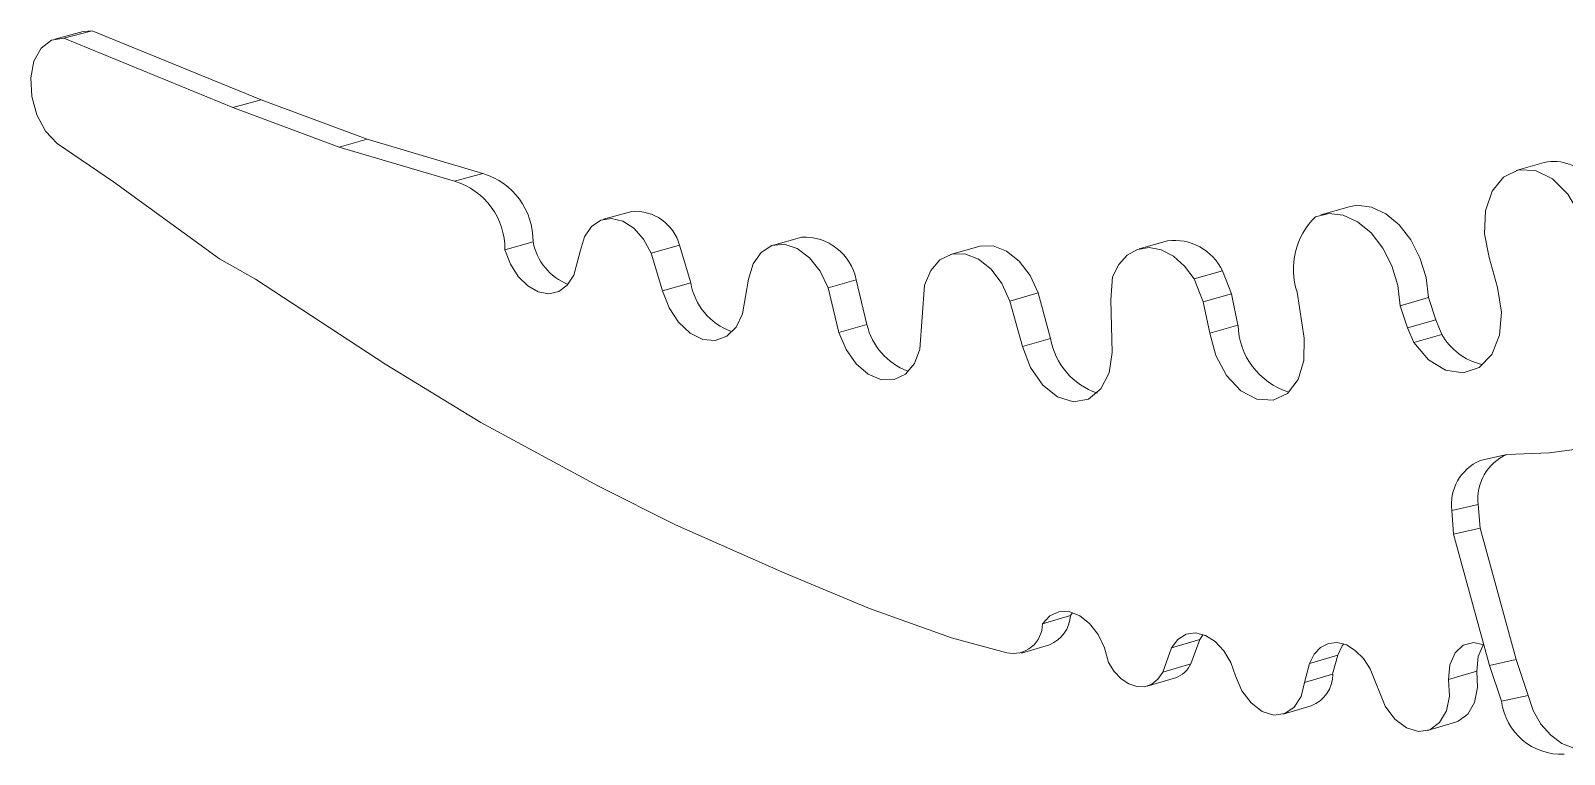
# Model space of a CAD drawing. Header units: millimetres. Extents: x 10 to 270, y -115 to 29.
# Drawn here: x 10.1 to 63.3, y -48 to -22.9 of the extents above; entities that cross this region are included whole.
import ezdxf

# ---------------------------------------------------------------- set-up
doc = ezdxf.new("R2010")
doc.units = ezdxf.units.MM

msp = doc.modelspace()

# ---------------------------------------------------------------- linework, layer by layer
at = {"color": 7, "linetype": 'Continuous', "lineweight": 15}
for p, q in [((11.894, -22.949), (10.915, -23.214)), ((12.203, -22.922), (11.224, -23.187)), ((11.224, -23.187), (17.093, -25.594)), ((11.894, -22.949), (12.203, -22.922)), ((12.203, -22.922), (18.072, -25.325)), ((18.072, -25.325), (17.093, -25.594)), ((18.072, -25.325), (21.752, -26.692)), ((17.093, -25.594), (20.773, -26.962)), ((12.942, -28.174), (10.989, -26.836)), ((21.752, -26.692), (20.773, -26.962)), ((20.773, -26.962), (24.783, -28.15)), ((21.752, -26.692), (25.762, -27.878)), ((62.586, -27.499), (61.607, -27.778)), ((16.629, -30.838), (12.942, -28.174)), ((25.762, -27.878), (24.783, -28.15)), ((30.928, -29.196), (29.949, -29.47)), ((55.812, -29.031), (54.834, -29.31)), ((27.504, -30.252), (26.526, -30.526)), ((36.823, -30.088), (35.845, -30.364)), ((49.511, -30.216), (48.532, -30.495)), ((17.874, -31.547), (16.629, -30.838)), ((28.913, -31.409), (29.153, -30.543)), ((32.583, -30.367), (31.605, -30.642)), ((31.605, -30.642), (31.994, -31.947)), ((32.583, -30.367), (32.972, -31.671)), ((42.966, -30.412), (41.988, -30.689)), ((60.967, -31.84), (60.672, -30.798)), ((51.423, -31.259), (50.444, -31.539)), ((51.423, -31.259), (51.734, -32.052)), ((22.394, -34.505), (17.874, -31.547)), ((32.972, -31.671), (31.994, -31.947)), ((34.768, -32.754), (34.975, -31.544)), ((38.715, -31.575), (37.737, -31.852)), ((37.737, -31.852), (38.111, -33.4)), ((38.715, -31.575), (39.089, -33.121)), ((40.927, -33.975), (41.089, -31.758)), ((47.549, -32.264), (47.609, -31.467)), ((50.444, -31.539), (50.756, -32.333)), ((45.023, -32.026), (44.044, -32.305)), ((44.044, -32.305), (44.479, -33.886)), ((45.023, -32.026), (45.457, -33.606)), ((47.597, -34.092), (47.549, -32.264)), ((51.734, -32.052), (50.756, -32.333)), ((50.756, -32.333), (50.983, -33.42)), ((51.734, -32.052), (51.96, -33.139)), ((54.259, -33.598), (54.009, -32.002)), ((58.57, -32.186), (57.592, -32.467)), ((58.57, -32.186), (58.823, -32.957)), ((57.592, -32.467), (57.845, -33.239)), ((58.823, -32.957), (57.845, -33.239)), ((58.823, -32.957), (59.034, -33.462)), ((39.089, -33.121), (38.111, -33.4)), ((51.96, -33.139), (50.983, -33.42)), ((57.845, -33.239), (58.056, -33.745)), ((59.034, -33.462), (58.056, -33.745)), ((45.457, -33.606), (44.479, -33.886)), ((25.696, -36.527), (22.394, -34.505)), ((29.778, -38.736), (25.696, -36.527)), ((60.366, -37.843), (61.288, -37.631)), ((61.288, -37.631), (62.765, -37.571)), ((62.765, -37.571), (64.066, -37.398)), ((32.441, -40.076), (29.778, -38.736)), ((59.375, -39.58), (60.298, -39.369)), ((60.366, -40.189), (60.298, -39.369)), ((59.443, -40.4), (59.375, -39.58)), ((36.237, -41.756), (32.441, -40.076)), ((59.443, -40.4), (60.366, -40.189)), ((60.689, -44.961), (59.443, -40.4)), ((61.613, -44.753), (60.366, -40.189)), ((39.176, -42.976), (36.237, -41.756)), ((42.021, -43.991), (39.176, -42.976)), ((46.148, -43.223), (45.173, -43.51)), ((46.21, -43.136), (46.148, -43.223)), ((43.935, -44.512), (42.021, -43.991)), ((50.634, -44.054), (49.659, -44.342)), ((50.634, -44.054), (50.323, -44.899)), ((50.748, -43.878), (50.634, -44.054)), ((44.447, -44.524), (45.423, -44.236)), ((49.659, -44.342), (49.348, -45.188)), ((55.421, -44.599), (54.446, -44.889)), ((55.421, -44.599), (55.245, -45.261)), ((50.323, -44.899), (49.348, -45.188)), ((54.446, -44.889), (54.27, -45.552)), ((57.07, -46.371), (56.548, -45.071)), ((60.243, -45.148), (59.268, -45.439)), ((60.689, -44.961), (61.613, -44.753)), ((61.101, -46.199), (60.689, -44.961)), ((62.025, -45.992), (61.613, -44.753)), ((48.815, -45.672), (49.79, -45.383)), ((55.245, -45.261), (54.27, -45.552)), ((61.101, -46.199), (62.025, -45.992)), ((53.529, -46.645), (54.504, -46.354)), ((58.537, -47.216), (59.511, -46.923))]:
    msp.add_line(p, q, dxfattribs=at)
at = {"color": 7, "linetype": 'Continuous', "lineweight": 15, "flags": 128}
for points in [[(10.989, -26.836), (10.593, -26.405), (10.288, -25.84), (10.109, -25.202), (10.074, -24.559), (10.187, -23.982), (10.436, -23.531), (10.795, -23.256), (11.224, -23.187)], [(60.672, -30.798), (60.512, -29.974), (60.548, -29.178), (60.777, -28.497), (61.174, -28.005), (61.695, -27.757), (62.284, -27.779), (62.876, -28.07), (63.406, -28.599), (63.816, -29.307)], [(54.646, -29.38), (55.113, -29.263), (55.611, -29.322), (56.109, -29.554), (56.576, -29.944), (56.98, -30.466), (57.297, -31.089), (57.505, -31.77), (57.592, -32.467)], [(55.812, -29.031), (56.091, -28.984), (56.59, -29.043), (57.088, -29.274), (57.554, -29.664), (57.959, -30.186), (58.275, -30.808), (58.484, -31.489), (58.57, -32.186)], [(29.153, -30.543), (29.293, -30.08), (29.533, -29.724), (29.851, -29.504), (30.223, -29.439), (30.616, -29.534), (30.998, -29.782), (31.337, -30.162), (31.605, -30.642)], [(26.526, -30.526), (26.718, -31.021), (26.991, -31.451), (27.321, -31.781), (27.685, -31.987), (28.053, -32.053), (28.398, -31.972), (28.692, -31.752), (28.913, -31.409)], [(34.975, -31.544), (35.136, -31.015), (35.416, -30.616), (35.789, -30.381), (36.22, -30.334), (36.671, -30.479), (37.099, -30.802), (37.466, -31.274), (37.737, -31.852)], [(41.089, -31.758), (41.299, -31.248), (41.621, -30.878), (42.027, -30.679), (42.483, -30.669), (42.952, -30.849), (43.392, -31.204), (43.767, -31.703), (44.044, -32.305)], [(42.966, -30.412), (43.005, -30.402), (43.462, -30.392), (43.93, -30.572), (44.371, -30.926), (44.745, -31.425), (45.023, -32.026)], [(47.609, -31.467), (47.823, -31.035), (48.118, -30.711), (48.477, -30.512), (48.879, -30.452), (49.3, -30.532), (49.718, -30.75), (50.106, -31.092), (50.444, -31.539)], [(58.056, -33.745), (58.568, -34.344), (59.162, -34.711), (59.771, -34.804), (60.325, -34.613), (60.762, -34.158), (61.031, -33.491), (61.102, -32.688), (60.967, -31.84)], [(31.994, -31.947), (32.222, -32.537), (32.551, -33.042), (32.952, -33.42), (33.389, -33.638), (33.826, -33.675), (34.223, -33.53), (34.546, -33.213), (34.768, -32.754)], [(38.111, -33.4), (38.362, -33.993), (38.714, -34.491), (39.135, -34.849), (39.587, -35.036), (40.03, -35.033), (40.423, -34.842), (40.732, -34.478), (40.927, -33.975)], [(50.983, -33.42), (51.188, -34.201), (51.56, -34.896), (52.055, -35.422), (52.616, -35.718), (53.178, -35.75), (53.673, -35.512), (54.044, -35.034), (54.248, -34.369), (54.259, -33.598)], [(44.479, -33.886), (44.76, -34.617), (45.184, -35.223), (45.703, -35.634), (46.254, -35.802), (46.774, -35.707), (47.202, -35.358), (47.488, -34.798), (47.597, -34.092)], [(47.465, -44.848), (47.331, -44.344), (47.108, -43.883), (46.812, -43.5), (46.468, -43.228), (46.103, -43.087), (45.747, -43.089), (45.429, -43.234), (45.173, -43.51)], [(51.87, -45.316), (51.708, -44.855), (51.467, -44.447), (51.168, -44.124), (50.834, -43.911), (50.489, -43.825), (50.163, -43.873), (49.878, -44.05), (49.659, -44.342)], [(56.548, -45.071), (56.312, -44.713), (56.03, -44.432), (55.721, -44.243), (55.404, -44.161), (55.099, -44.19), (54.827, -44.328), (54.605, -44.566), (54.446, -44.889)], [(60.48, -44.234), (60.137, -44.157), (59.777, -44.248), (59.49, -44.518), (59.313, -44.932), (59.268, -45.439)], [(55.636, -44.201), (55.58, -44.276), (55.421, -44.599)], [(60.461, -44.234), (60.289, -44.641), (60.243, -45.148)], [(49.348, -45.188), (49.181, -45.436), (48.968, -45.608), (48.72, -45.694), (48.45, -45.69), (48.175, -45.595), (47.91, -45.416), (47.668, -45.162), (47.465, -44.848)], [(60.243, -45.148), (60.272, -45.724), (60.164, -46.242), (59.93, -46.646), (59.596, -46.892), (59.511, -46.923)], [(54.27, -45.552), (54.148, -46.034), (53.912, -46.405), (53.586, -46.626), (53.203, -46.675), (52.801, -46.548), (52.42, -46.258), (52.099, -45.833), (51.87, -45.316)], [(59.268, -45.439), (59.297, -46.016), (59.189, -46.534), (58.956, -46.938), (58.621, -47.185), (58.223, -47.248), (57.801, -47.121), (57.403, -46.818), (57.07, -46.371)], [(64.789, -47.538), (64.43, -47.762), (64.029, -47.86), (63.61, -47.826), (63.195, -47.663), (62.809, -47.379), (62.473, -46.99), (62.207, -46.519), (62.025, -45.992)]]:
    msp.add_lwpolyline(points, dxfattribs=at)
at = {"color": 7, "linetype": 'Continuous', "lineweight": 15}
for centre, radius, start, end in [((62.916, -29.074), 1.61, 38.2062, 101.8481), ((24.081, -30.492), 2.445, 359.1982, 73.3013), ((25.062, -30.218), 2.442, 359.1934, 73.3368), ((31.045, -30.787), 1.595, 15.2538, 94.2088), ((56.465, -31.211), 2.581, 134.8083, 197.8564), ((29.468, -29.878), 1.999, 190.7783, 247.863), ((36.91, -31.925), 1.839, 10.9808, 92.7162), ((49.75, -32.052), 1.851, 25.3551, 97.4238), ((35.141, -31.298), 2.201, 189.7728, 249.9903), ((41.32, -32.602), 2.291, 193.1154, 249.0628), ((54.471, -33.069), 2.511, 181.5844, 252.6155), ((60.905, -32.419), 2.143, 209.1357, 256.6481), ((47.843, -33.203), 2.42, 189.5806, 251.6951), ((61.954, -39.161), 1.669, 113.5076, 187.1608), ((61.03, -39.373), 1.668, 113.4863, 187.1409), ((44.166, -43.532), 1.007, 256.7682, 1.2775), ((44.996, -43.164), 1.154, 291.6954, 357.0985), ((49.515, -44.545), 0.882, 288.1766, 336.3316), ((54.088, -45.274), 1.158, 291.0684, 0.6334), ((63.195, -45.928), 2.112, 187.3618, 272.3619)]:
    msp.add_arc(centre, radius, start, end, dxfattribs=at)

doc.saveas('drawing.dxf')
